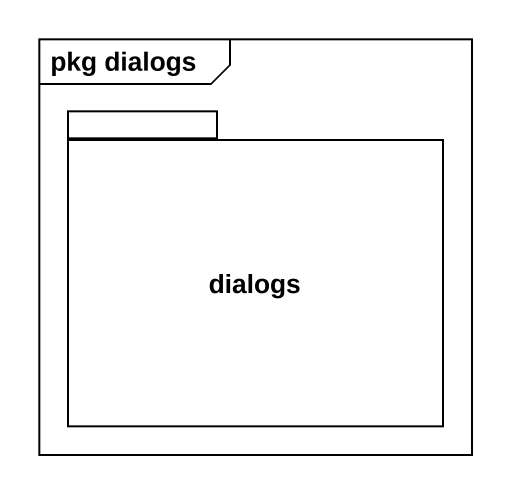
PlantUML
@startuml
mainframe pkg dialogs
package dialogs {
}
@enduml
